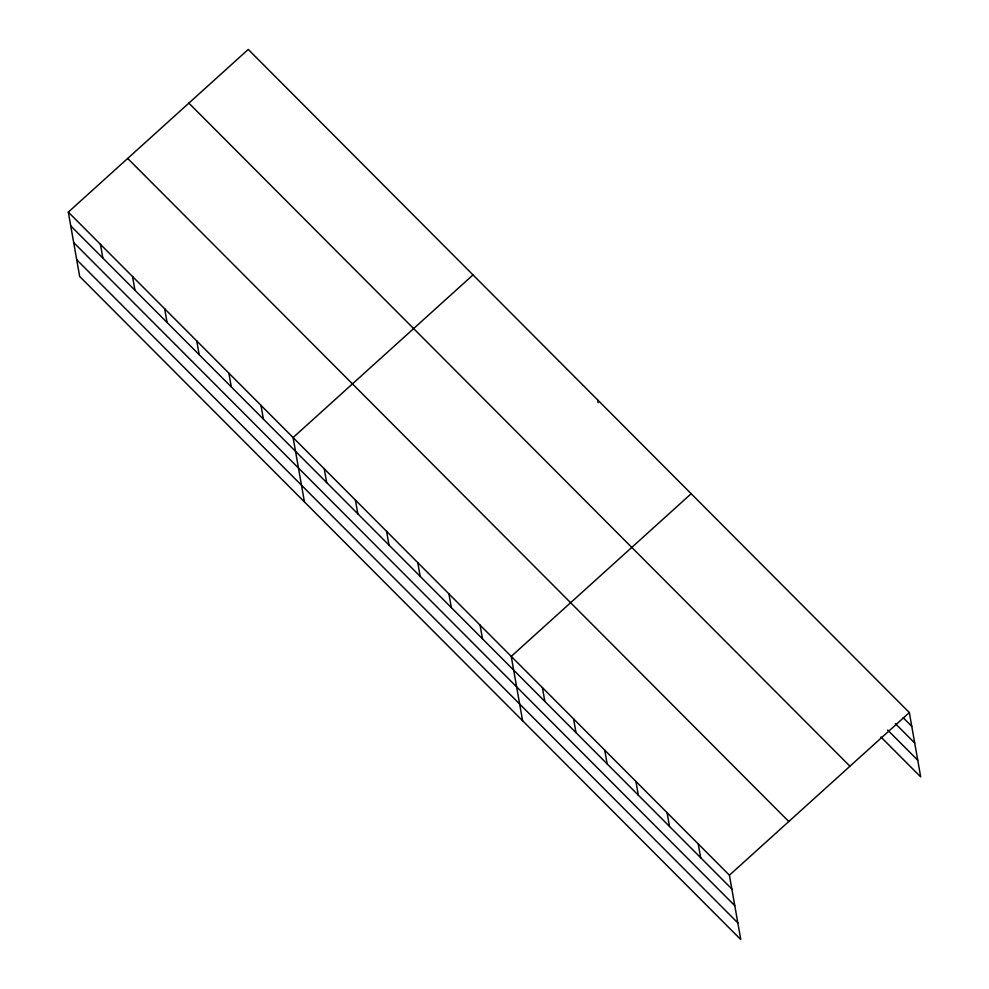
<?xml version="1.0" encoding="UTF-8"?>
<svg xmlns="http://www.w3.org/2000/svg" width="989" height="989" viewBox="0 0 989 989"><rect width="100%" height="100%" fill="white"/><g stroke="black" fill="none" stroke-linecap="round" stroke-linejoin="round"><path stroke-width="1.48" d="M68.315 212.116L729.412 875.203L740.761 939.55L79.664 276.45L68.315 212.116L248.239 49.45L909.336 712.55L920.685 776.884L880.915 737.003M473.014 274.905L293.09 437.558L304.439 501.905M691.175 493.721L511.251 656.387L522.6 720.734M729.412 875.203L909.336 712.55M903.167 717.68L911.759 726.309M895.354 723.602L914.701 742.999M887.64 730.018L917.73 760.195M188.862 103.128L849.959 766.228M127.692 158.438L788.789 821.525M70.751 225.875L731.835 888.963M73.693 242.565L734.778 905.664M76.722 259.761L737.819 922.861M698.246 843.951L700.669 857.71M597.677 399.939L598.16 402.696M667.081 812.686L669.504 826.445M635.915 781.434L638.338 795.193M604.749 750.169L607.172 763.928M573.583 718.904L576.006 732.664M542.417 687.652L544.84 701.411M480.085 625.122L482.508 638.882M448.919 593.87L451.343 607.629M417.754 562.605L420.177 576.364M386.588 531.34L389.011 545.1M355.422 500.088L357.845 513.847M324.256 468.823L326.679 482.583M260.985 405.354L263.408 419.113M228.867 373.15L231.302 386.909M196.762 340.945L199.185 354.705M164.656 308.729L167.079 322.488M132.538 276.524L134.961 290.284M100.433 244.32L102.856 258.08"/></g></svg>
